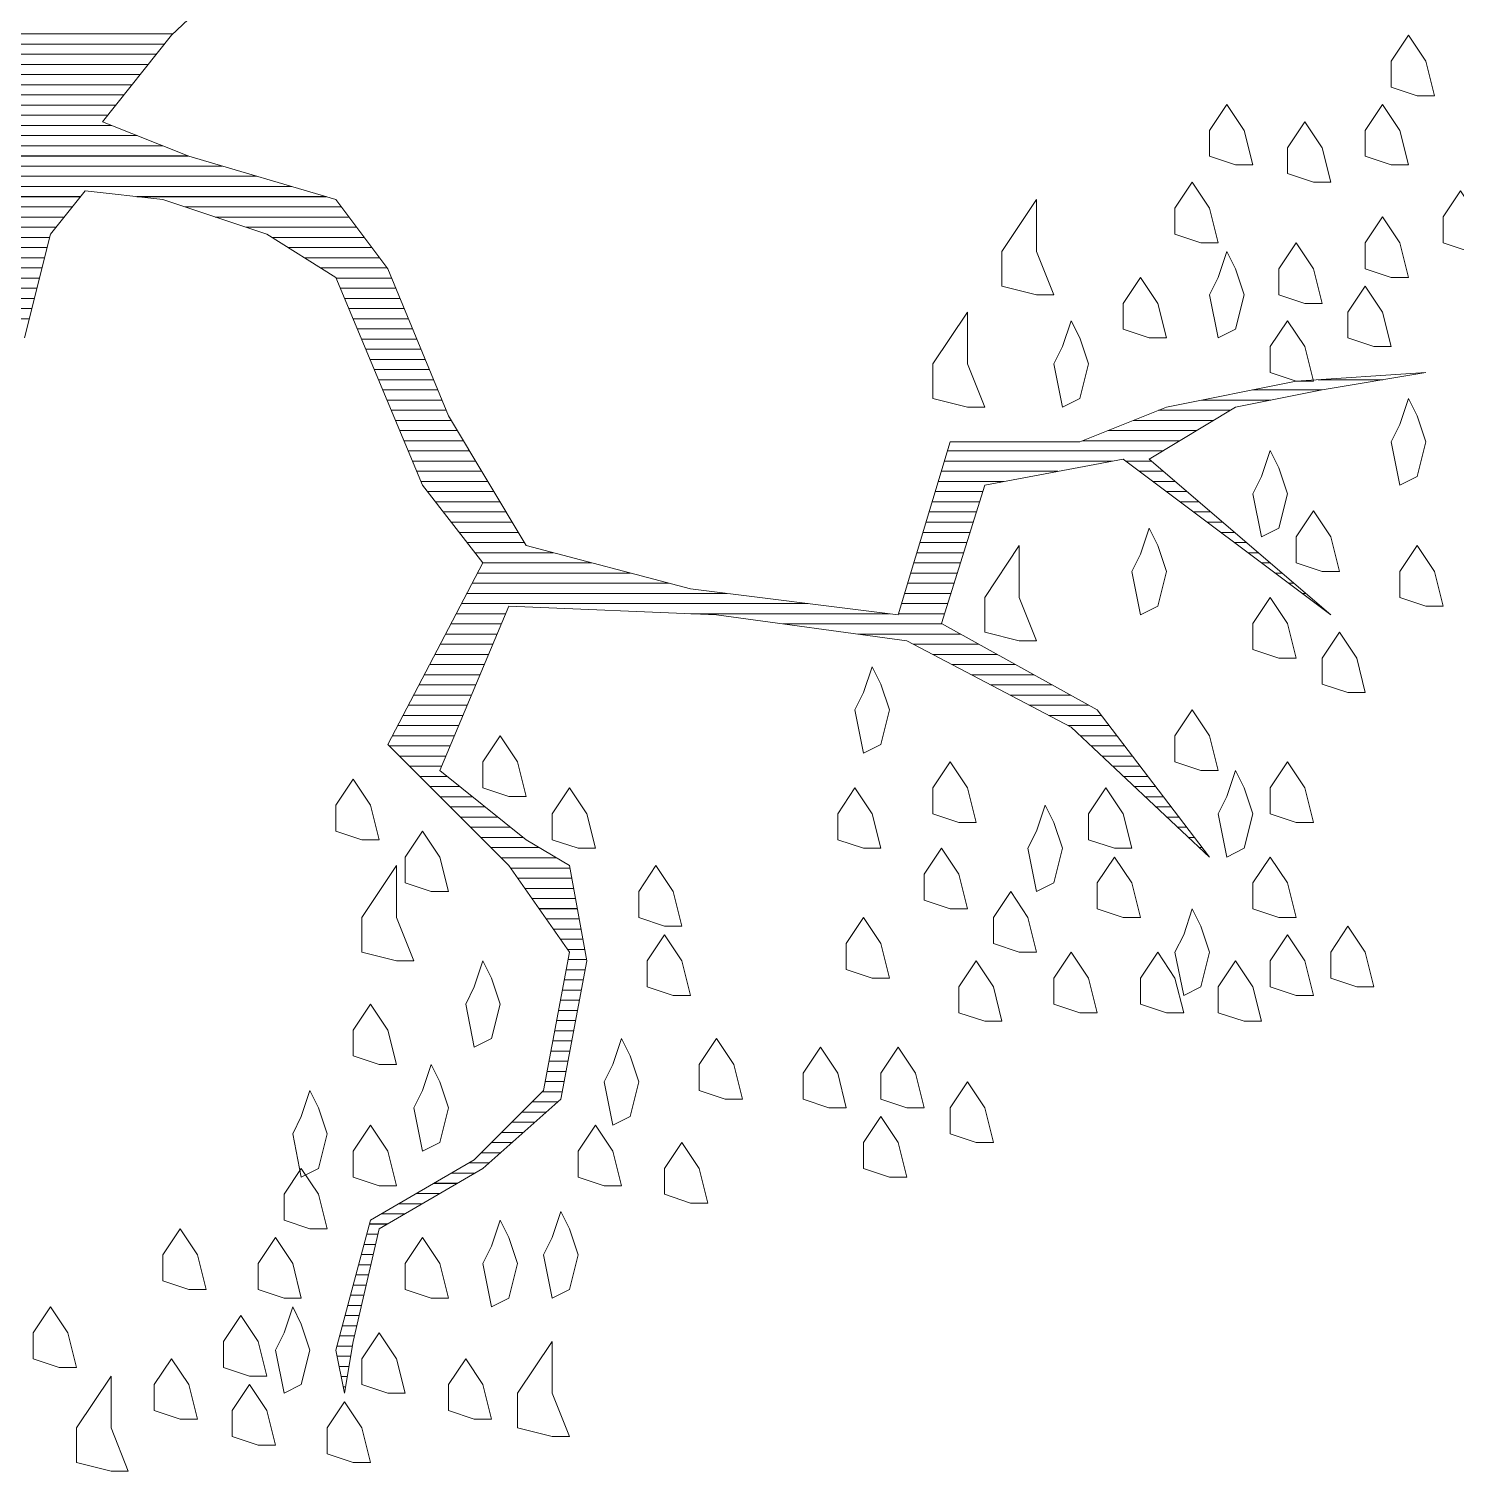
# Model space of a CAD drawing. Header units: centimetres. Extents: x 867 to 19881, y 2761 to 6151.
# Drawn here: x 2443.27 to 2470.37, y 4797.62 to 4825 of the extents above; entities that cross this region are included whole.
import ezdxf

# ---------------------------------------------------------------- set-up
doc = ezdxf.new("R2010")
doc.units = ezdxf.units.CM
doc.layers.add('PLAN TEFRİŞLER', color=7, linetype='Continuous', lineweight=0)

# ---------------------------------------------------------------- blocks, each defined once
blk = doc.blocks.new('*X64-flat-121')
at = {"color": 0}
for p, q in [((2876.01, 2697.1), (2903.71, 2697.1)), ((2870.52, 2695.48), (2902.36, 2695.48)), ((2859.54, 2692.22), (2899.75, 2692.22)), ((2865.03, 2693.85), (2901.06, 2693.85)), ((2854.05, 2690.6), (2898.45, 2690.6)), ((2843.07, 2687.34), (2895.85, 2687.34)), ((2848.56, 2688.97), (2897.15, 2688.97)), ((2804.67, 2685.72), (2894.55, 2685.72)), ((2872.21, 2684.09), (2893.25, 2684.09)), ((2874.65, 2682.46), (2893.92, 2682.46)), ((2876.11, 2680.84), (2897.99, 2680.84)), ((2876.65, 2679.21), (2902.05, 2679.21)), ((2876.95, 2675.96), (2911.6, 2675.96)), ((2877.19, 2677.58), (2906.12, 2677.58)), ((2876.68, 2674.33), (2917.13, 2674.33)), ((2876.13, 2671.08), (2888.92, 2671.08)), ((2876.4, 2672.7), (2922.66, 2672.7)), ((2897.92, 2671.08), (2928.19, 2671.08)), ((2875.86, 2669.45), (2887.62, 2669.45)), ((2905.59, 2669.45), (2930.65, 2669.45)), ((2875.34, 2667.82), (2886.32, 2667.82)), ((2910.47, 2667.82), (2931.87, 2667.82)), ((2874.21, 2664.57), (2884, 2664.57)), ((2874.78, 2666.2), (2885.02, 2666.2)), ((2915.35, 2666.2), (2933.09, 2666.2)), ((2919.52, 2664.57), (2934.31, 2664.57)), ((2873.65, 2662.94), (2883.59, 2662.94)), ((2922.12, 2662.94), (2935.53, 2662.94)), ((2872.52, 2659.69), (2882.78, 2659.69)), ((2873.09, 2661.32), (2883.18, 2661.32)), ((2924.73, 2661.32), (2936.75, 2661.32)), ((2927.33, 2659.69), (2937.97, 2659.69)), ((2871.96, 2658.06), (2882.37, 2658.06)), ((2929.82, 2658.06), (2938.69, 2658.06)), ((2871.4, 2656.44), (2881.96, 2656.44)), ((2930.49, 2656.44), (2939.36, 2656.44)), ((2870.27, 2653.18), (2881.15, 2653.18)), ((2870.83, 2654.81), (2881.56, 2654.81)), ((2931.17, 2654.81), (2940.03, 2654.81)), ((2931.85, 2653.18), (2940.69, 2653.18)), ((2869.71, 2651.56), (2880.74, 2651.56)), ((2932.53, 2651.56), (2941.36, 2651.56)), ((2933.21, 2649.93), (2942.03, 2649.93)), ((2933.88, 2648.3), (2942.7, 2648.3)), ((2934.56, 2646.68), (2943.37, 2646.68)), ((2935.24, 2645.05), (2944.04, 2645.05)), ((2935.92, 2643.42), (2944.71, 2643.42)), ((2936.59, 2641.8), (2945.38, 2641.8)), ((3086.85, 2641.8), (3097.19, 2641.8)), ((2937.27, 2640.17), (2946.05, 2640.17)), ((3076.37, 2640.17), (3087.44, 2640.17)), ((2937.95, 2638.54), (2946.72, 2638.54)), ((2938.63, 2636.92), (2947.39, 2636.92)), ((3061.34, 2636.92), (3072.82, 2636.92)), ((3068.24, 2638.54), (3079.3, 2638.54)), ((2939.31, 2635.29), (2948.2, 2635.29)), ((3057.27, 2635.29), (3070.11, 2635.29)), ((2939.98, 2633.66), (2949.18, 2633.66)), ((2940.66, 2632.04), (2950.15, 2632.04)), ((3049.14, 2632.04), (3064.69, 2632.04)), ((3053.21, 2633.66), (3067.4, 2633.66)), ((2941.34, 2630.41), (2951.13, 2630.41)), ((3027.55, 2630.41), (3061.97, 2630.41)), ((2942.02, 2628.78), (2952.11, 2628.78)), ((3027.06, 2628.78), (3053.91, 2628.78)), ((3056.1, 2628.78), (3060.19, 2628.78)), ((2942.69, 2627.16), (2953.08, 2627.16)), ((2943.37, 2625.53), (2954.06, 2625.53)), ((3026.09, 2625.53), (3036.56, 2625.53)), ((3026.58, 2627.16), (3045.23, 2627.16)), ((3058.27, 2627.16), (3062.09, 2627.16)), ((3060.44, 2625.53), (3063.99, 2625.53)), ((2944.43, 2623.9), (2955.03, 2623.9)), ((3025.6, 2623.9), (3033.2, 2623.9)), ((3062.6, 2623.9), (3065.89, 2623.9)), ((2945.7, 2622.27), (2956.01, 2622.27)), ((2946.96, 2620.65), (2956.99, 2620.65)), ((3024.62, 2620.65), (3032.18, 2620.65)), ((3025.11, 2622.27), (3032.69, 2622.27)), ((3064.77, 2622.27), (3067.78, 2622.27)), ((3066.94, 2620.65), (3069.68, 2620.65)), ((2948.23, 2619.02), (2957.96, 2619.02)), ((3024.14, 2619.02), (3031.67, 2619.02)), ((3069.11, 2619.02), (3071.58, 2619.02)), ((2949.49, 2617.39), (2958.94, 2617.39)), ((2950.76, 2615.77), (2959.91, 2615.77)), ((3023.16, 2615.77), (3030.65, 2615.77)), ((3023.65, 2617.39), (3031.16, 2617.39)), ((3071.28, 2617.39), (3073.48, 2617.39)), ((3073.45, 2615.77), (3075.38, 2615.77)), ((2952.02, 2614.14), (2964.52, 2614.14)), ((3022.67, 2614.14), (3030.15, 2614.14)), ((3075.62, 2614.14), (3077.27, 2614.14)), ((2953.29, 2612.51), (2970.7, 2612.51)), ((3022.18, 2612.51), (3029.64, 2612.51)), ((3077.79, 2612.51), (3079.17, 2612.51)), ((2951.59, 2609.26), (2983.07, 2609.26)), ((2952.44, 2610.89), (2976.88, 2610.89)), ((3021.21, 2609.26), (3028.62, 2609.26)), ((3021.7, 2610.89), (3029.13, 2610.89)), ((3079.96, 2610.89), (3081.07, 2610.89)), ((3082.13, 2609.26), (3082.97, 2609.26)), ((2950.74, 2607.63), (2992.29, 2607.63)), ((3020.72, 2607.63), (3028.11, 2607.63)), ((3084.29, 2607.63), (3084.86, 2607.63)), ((2949.03, 2604.38), (2956.93, 2604.38)), ((2949.89, 2606.01), (3005.31, 2606.01)), ((2986.52, 2604.38), (3018.32, 2604.38)), ((3019.74, 2604.38), (3027.1, 2604.38)), ((3020.23, 2606.01), (3027.6, 2606.01)), ((3086.46, 2606.01), (3086.76, 2606.01)), ((3088.63, 2604.38), (3088.66, 2604.38)), ((2948.18, 2602.75), (2956.25, 2602.75)), ((3001.31, 2602.75), (3026.74, 2602.75)), ((2947.33, 2601.13), (2955.56, 2601.13)), ((3013.24, 2601.13), (3029.67, 2601.13)), ((2945.63, 2597.87), (2954.19, 2597.87)), ((2946.48, 2599.5), (2954.88, 2599.5)), ((3022.14, 2599.5), (3032.6, 2599.5)), ((3025.23, 2597.87), (3035.52, 2597.87)), ((2944.77, 2596.25), (2953.51, 2596.25)), ((3028.32, 2596.25), (3038.45, 2596.25)), ((2943.07, 2592.99), (2952.14, 2592.99)), ((2943.92, 2594.62), (2952.82, 2594.62)), ((3031.41, 2594.62), (3041.38, 2594.62)), ((3034.5, 2592.99), (3044.31, 2592.99)), ((2942.22, 2591.37), (2951.45, 2591.37)), ((3037.59, 2591.37), (3047.24, 2591.37)), ((2940.51, 2588.11), (2950.08, 2588.11)), ((2941.37, 2589.74), (2950.77, 2589.74)), ((3040.68, 2589.74), (3050.16, 2589.74)), ((3043.77, 2588.11), (3052.18, 2588.11)), ((2939.66, 2586.49), (2949.4, 2586.49)), ((3046.86, 2586.49), (3053.43, 2586.49)), ((2938.81, 2584.86), (2948.71, 2584.86)), ((3048.82, 2584.86), (3054.67, 2584.86)), ((2938.3, 2583.23), (2948.03, 2583.23)), ((2939.93, 2581.61), (2947.34, 2581.61)), ((3050.55, 2583.23), (3055.91, 2583.23)), ((3052.29, 2581.61), (3057.16, 2581.61)), ((2941.55, 2579.98), (2946.66, 2579.98)), ((3054.02, 2579.98), (3058.4, 2579.98)), ((2943.18, 2578.35), (2947.57, 2578.35)), ((2944.81, 2576.73), (2949.6, 2576.73)), ((3055.76, 2578.35), (3059.65, 2578.35)), ((3057.49, 2576.73), (3060.89, 2576.73)), ((2946.43, 2575.1), (2951.64, 2575.1)), ((3059.23, 2575.1), (3062.13, 2575.1)), ((2948.06, 2573.47), (2953.67, 2573.47)), ((3060.96, 2573.47), (3063.38, 2573.47)), ((2949.69, 2571.85), (2955.7, 2571.85)), ((2951.31, 2570.22), (2957.74, 2570.22)), ((3062.7, 2571.85), (3064.62, 2571.85)), ((3064.43, 2570.22), (3065.87, 2570.22)), ((2952.94, 2568.59), (2959.77, 2568.59)), ((3066.17, 2568.59), (3067.11, 2568.59)), ((2954.57, 2566.97), (2962.33, 2566.97)), ((2956.19, 2565.34), (2965.05, 2565.34)), ((3067.9, 2566.97), (3068.35, 2566.97)), ((2957.71, 2563.71), (2967.19, 2563.71)), ((2958.85, 2562.09), (2967.49, 2562.09)), ((2959.98, 2560.46), (2967.79, 2560.46)), ((2961.12, 2558.83), (2968.08, 2558.83)), ((2962.26, 2557.21), (2968.38, 2557.21)), ((2963.4, 2555.58), (2968.67, 2555.58)), ((2964.54, 2553.95), (2968.97, 2553.95)), ((2965.68, 2552.33), (2969.27, 2552.33)), ((2966.82, 2550.7), (2969.56, 2550.7)), ((2966.9, 2549.07), (2969.86, 2549.07)), ((2966.6, 2547.45), (2969.62, 2547.45)), ((2966.29, 2545.82), (2969.32, 2545.82)), ((2965.68, 2542.57), (2968.71, 2542.57)), ((2965.99, 2544.19), (2969.01, 2544.19)), ((2965.38, 2540.94), (2968.4, 2540.94)), ((2964.77, 2537.69), (2967.79, 2537.69)), ((2965.07, 2539.31), (2968.1, 2539.31)), ((2964.46, 2536.06), (2967.49, 2536.06)), ((2963.85, 2532.81), (2966.88, 2532.81)), ((2964.16, 2534.43), (2967.18, 2534.43)), ((2963.55, 2531.18), (2966.57, 2531.18)), ((2963.24, 2529.55), (2966.27, 2529.55)), ((2961.15, 2526.3), (2965.25, 2526.3)), ((2962.78, 2527.93), (2965.96, 2527.93)), ((2959.52, 2524.67), (2963.42, 2524.67)), ((2956.27, 2521.42), (2959.76, 2521.42)), ((2957.9, 2523.04), (2961.59, 2523.04)), ((2954.64, 2519.79), (2957.93, 2519.79)), ((2951.02, 2516.54), (2954.27, 2516.54)), ((2953.02, 2518.16), (2956.1, 2518.16)), ((2948.23, 2514.91), (2951.99, 2514.91)), ((2945.44, 2513.28), (2949.2, 2513.28)), ((2939.87, 2510.03), (2943.62, 2510.03)), ((2942.65, 2511.66), (2946.41, 2511.66)), ((2937.08, 2508.4), (2940.83, 2508.4)), ((2934.72, 2505.15), (2936.5, 2505.15)), ((2935.15, 2506.78), (2938.04, 2506.78)), ((2934.28, 2503.52), (2936.12, 2503.52)), ((2933.85, 2501.9), (2935.75, 2501.9)), ((2932.98, 2498.64), (2935, 2498.64)), ((2933.41, 2500.27), (2935.37, 2500.27)), ((2932.55, 2497.02), (2934.62, 2497.02)), ((2931.68, 2493.76), (2933.87, 2493.76)), ((2932.11, 2495.39), (2934.25, 2495.39)), ((2931.25, 2492.14), (2933.5, 2492.14)), ((2930.38, 2488.88), (2932.74, 2488.88)), ((2930.81, 2490.51), (2933.12, 2490.51)), ((2929.94, 2487.26), (2932.42, 2487.26)), ((2929.97, 2485.63), (2932.15, 2485.63)), ((2930.3, 2484), (2931.88, 2484)), ((2930.62, 2482.38), (2931.6, 2482.38)), ((2930.95, 2480.75), (2931.33, 2480.75))]:
    blk.add_line(p, q, dxfattribs=at)
blk = doc.blocks.new('*X20')
at = {"color": 0}
for p, q in [((17.6798, 16.58), (17.8501, 16.58)), ((17.646, 16.57), (17.8418, 16.57)), ((17.5785, 16.55), (17.8258, 16.55)), ((17.6123, 16.56), (17.8338, 16.56)), ((17.5448, 16.54), (17.8178, 16.54)), ((17.4773, 16.52), (17.8018, 16.52)), ((17.511, 16.53), (17.8098, 16.53)), ((17.2412, 16.51), (17.7938, 16.51)), ((17.6564, 16.5), (17.7858, 16.5)), ((17.6714, 16.49), (17.7899, 16.49)), ((17.6804, 16.48), (17.8149, 16.48)), ((17.6837, 16.47), (17.8399, 16.47)), ((17.6855, 16.45), (17.8986, 16.45)), ((17.687, 16.46), (17.8649, 16.46)), ((17.6839, 16.44), (17.9326, 16.44)), ((17.6805, 16.42), (17.7592, 16.42)), ((17.6822, 16.43), (17.9666, 16.43)), ((17.8145, 16.42), (18.0006, 16.42)), ((17.6789, 16.41), (17.7512, 16.41)), ((17.8617, 16.41), (18.0157, 16.41)), ((17.6757, 16.4), (17.7432, 16.4)), ((17.8916, 16.4), (18.0232, 16.4)), ((17.6687, 16.38), (17.7289, 16.38)), ((17.6722, 16.39), (17.7352, 16.39)), ((17.9216, 16.39), (18.0307, 16.39)), ((17.9473, 16.38), (18.0382, 16.38)), ((17.6653, 16.37), (17.7264, 16.37)), ((17.9633, 16.37), (18.0457, 16.37)), ((17.6584, 16.35), (17.7214, 16.35)), ((17.6618, 16.36), (17.7239, 16.36)), ((17.9793, 16.36), (18.0532, 16.36)), ((17.9953, 16.35), (18.0607, 16.35)), ((17.6549, 16.34), (17.7189, 16.34)), ((18.0106, 16.34), (18.0651, 16.34)), ((17.6514, 16.33), (17.7164, 16.33)), ((18.0147, 16.33), (18.0692, 16.33)), ((17.6445, 16.31), (17.7114, 16.31)), ((17.648, 16.32), (17.7139, 16.32)), ((18.0189, 16.32), (18.0733, 16.32)), ((18.0231, 16.31), (18.0774, 16.31)), ((17.6411, 16.3), (17.7089, 16.3)), ((18.0272, 16.3), (18.0816, 16.3)), ((18.0314, 16.29), (18.0857, 16.29)), ((18.0356, 16.28), (18.0898, 16.28)), ((18.0397, 16.27), (18.0939, 16.27)), ((18.0439, 16.26), (18.098, 16.26)), ((18.0481, 16.25), (18.1021, 16.25)), ((18.0522, 16.24), (18.1063, 16.24)), ((18.9759, 16.24), (19.0395, 16.24)), ((18.0564, 16.23), (18.1104, 16.23)), ((18.9115, 16.23), (18.9795, 16.23)), ((18.0606, 16.22), (18.1145, 16.22)), ((18.0647, 16.21), (18.1186, 16.21)), ((18.8191, 16.21), (18.8896, 16.21)), ((18.8615, 16.22), (18.9295, 16.22)), ((18.0689, 16.2), (18.1236, 16.2)), ((18.7941, 16.2), (18.873, 16.2)), ((18.0731, 16.19), (18.1296, 16.19)), ((18.0772, 16.18), (18.1356, 16.18)), ((18.7441, 16.18), (18.8396, 16.18)), ((18.7691, 16.19), (18.8563, 16.19)), ((18.0814, 16.17), (18.1416, 16.17)), ((18.6114, 16.17), (18.823, 16.17)), ((18.0856, 16.16), (18.1476, 16.16)), ((18.6084, 16.16), (18.7734, 16.16)), ((18.7869, 16.16), (18.812, 16.16)), ((18.0897, 16.15), (18.1536, 16.15)), ((18.0939, 16.14), (18.1596, 16.14)), ((18.6024, 16.14), (18.6667, 16.14)), ((18.6054, 16.15), (18.7201, 16.15)), ((18.8002, 16.15), (18.8237, 16.15)), ((18.8135, 16.14), (18.8354, 16.14)), ((18.1004, 16.13), (18.1656, 16.13)), ((18.5994, 16.13), (18.6461, 16.13)), ((18.8269, 16.13), (18.847, 16.13)), ((18.1082, 16.12), (18.1716, 16.12)), ((18.116, 16.11), (18.1776, 16.11)), ((18.5934, 16.11), (18.6398, 16.11)), ((18.5964, 16.12), (18.6429, 16.12)), ((18.8402, 16.12), (18.8587, 16.12)), ((18.8535, 16.11), (18.8704, 16.11)), ((18.1237, 16.1), (18.1836, 16.1)), ((18.5904, 16.1), (18.6367, 16.1)), ((18.8669, 16.1), (18.882, 16.1)), ((18.1315, 16.09), (18.1896, 16.09)), ((18.1393, 16.08), (18.1956, 16.08)), ((18.5844, 16.08), (18.6304, 16.08)), ((18.5874, 16.09), (18.6336, 16.09)), ((18.8802, 16.09), (18.8937, 16.09)), ((18.8935, 16.08), (18.9054, 16.08)), ((18.1471, 16.07), (18.2239, 16.07)), ((18.5814, 16.07), (18.6273, 16.07)), ((18.9069, 16.07), (18.917, 16.07)), ((18.1549, 16.06), (18.2619, 16.06)), ((18.5784, 16.06), (18.6242, 16.06)), ((18.9202, 16.06), (18.9287, 16.06)), ((18.1444, 16.04), (18.3379, 16.04)), ((18.1497, 16.05), (18.2999, 16.05)), ((18.5724, 16.04), (18.6179, 16.04)), ((18.5754, 16.05), (18.6211, 16.05)), ((18.9335, 16.05), (18.9404, 16.05)), ((18.9469, 16.04), (18.952, 16.04)), ((18.1392, 16.03), (18.3946, 16.03)), ((18.5694, 16.03), (18.6148, 16.03)), ((18.9602, 16.03), (18.9637, 16.03)), ((18.1287, 16.01), (18.1773, 16.01)), ((18.1339, 16.02), (18.4746, 16.02)), ((18.3591, 16.01), (18.5546, 16.01)), ((18.5634, 16.01), (18.6086, 16.01)), ((18.5664, 16.02), (18.6117, 16.02)), ((18.9735, 16.02), (18.9754, 16.02)), ((18.9869, 16.01), (18.987, 16.01)), ((18.1235, 16), (18.173, 16)), ((18.4501, 16), (18.6064, 16)), ((18.1182, 15.99), (18.1688, 15.99)), ((18.5234, 15.99), (18.6244, 15.99)), ((18.1077, 15.97), (18.1604, 15.97)), ((18.113, 15.98), (18.1646, 15.98)), ((18.5781, 15.98), (18.6424, 15.98)), ((18.5971, 15.97), (18.6604, 15.97)), ((18.1025, 15.96), (18.1562, 15.96)), ((18.6161, 15.96), (18.6784, 15.96)), ((18.092, 15.94), (18.1478, 15.94)), ((18.0973, 15.95), (18.152, 15.95)), ((18.6351, 15.95), (18.6964, 15.95)), ((18.6541, 15.94), (18.7144, 15.94)), ((18.0868, 15.93), (18.1436, 15.93)), ((18.6731, 15.93), (18.7324, 15.93)), ((18.0763, 15.91), (18.1351, 15.91)), ((18.0816, 15.92), (18.1394, 15.92)), ((18.6921, 15.92), (18.7504, 15.92)), ((18.7111, 15.91), (18.7628, 15.91)), ((18.0711, 15.9), (18.1309, 15.9)), ((18.7301, 15.9), (18.7704, 15.9)), ((18.0658, 15.89), (18.1267, 15.89)), ((18.7421, 15.89), (18.7781, 15.89)), ((18.0627, 15.88), (18.1225, 15.88)), ((18.0727, 15.87), (18.1183, 15.87)), ((18.7528, 15.88), (18.7857, 15.88)), ((18.7634, 15.87), (18.7934, 15.87)), ((18.0827, 15.86), (18.1141, 15.86)), ((18.7741, 15.86), (18.801, 15.86)), ((18.0927, 15.85), (18.1197, 15.85)), ((18.1027, 15.84), (18.1322, 15.84)), ((18.7848, 15.85), (18.8087, 15.85)), ((18.7954, 15.84), (18.8163, 15.84)), ((18.1127, 15.83), (18.1447, 15.83)), ((18.8061, 15.83), (18.824, 15.83)), ((18.1227, 15.82), (18.1572, 15.82)), ((18.8168, 15.82), (18.8316, 15.82)), ((18.1327, 15.81), (18.1697, 15.81)), ((18.1427, 15.8), (18.1822, 15.8)), ((18.8274, 15.81), (18.8393, 15.81)), ((18.8381, 15.8), (18.8469, 15.8)), ((18.1527, 15.79), (18.1947, 15.79)), ((18.8488, 15.79), (18.8545, 15.79)), ((18.1627, 15.78), (18.2105, 15.78)), ((18.1727, 15.77), (18.2271, 15.77)), ((18.8594, 15.78), (18.8622, 15.78)), ((18.182, 15.76), (18.2403, 15.76)), ((18.189, 15.75), (18.2422, 15.75)), ((18.196, 15.74), (18.244, 15.74)), ((18.203, 15.73), (18.2458, 15.73)), ((18.21, 15.72), (18.2476, 15.72)), ((18.217, 15.71), (18.2494, 15.71)), ((18.224, 15.7), (18.2512, 15.7)), ((18.231, 15.69), (18.2531, 15.69)), ((18.238, 15.68), (18.2549, 15.68)), ((18.2385, 15.67), (18.2567, 15.67)), ((18.2367, 15.66), (18.2553, 15.66)), ((18.2348, 15.65), (18.2534, 15.65)), ((18.231, 15.63), (18.2497, 15.63)), ((18.2329, 15.64), (18.2515, 15.64)), ((18.2292, 15.62), (18.2478, 15.62)), ((18.2254, 15.6), (18.244, 15.6)), ((18.2273, 15.61), (18.2459, 15.61)), ((18.2235, 15.59), (18.2422, 15.59)), ((18.2198, 15.57), (18.2384, 15.57)), ((18.2217, 15.58), (18.2403, 15.58)), ((18.2179, 15.56), (18.2365, 15.56)), ((18.216, 15.55), (18.2347, 15.55)), ((18.2032, 15.53), (18.2284, 15.53)), ((18.2132, 15.54), (18.2328, 15.54)), ((18.1932, 15.52), (18.2171, 15.52)), ((18.1732, 15.5), (18.1946, 15.5)), ((18.1832, 15.51), (18.2059, 15.51)), ((18.1632, 15.49), (18.1834, 15.49)), ((18.1409, 15.47), (18.1609, 15.47)), ((18.1532, 15.48), (18.1721, 15.48)), ((18.1238, 15.46), (18.1468, 15.46)), ((18.1066, 15.45), (18.1297, 15.45)), ((18.0723, 15.43), (18.0954, 15.43)), ((18.0895, 15.44), (18.1126, 15.44)), ((18.0552, 15.42), (18.0783, 15.42)), ((18.0407, 15.4), (18.0516, 15.4)), ((18.0433, 15.41), (18.0611, 15.41)), ((18.038, 15.39), (18.0493, 15.39)), ((18.0353, 15.38), (18.047, 15.38)), ((18.03, 15.36), (18.0424, 15.36)), ((18.0327, 15.37), (18.0447, 15.37)), ((18.0273, 15.35), (18.0401, 15.35)), ((18.022, 15.33), (18.0355, 15.33)), ((18.0247, 15.34), (18.0378, 15.34)), ((18.0193, 15.32), (18.0332, 15.32)), ((18.014, 15.3), (18.0286, 15.3)), ((18.0167, 15.31), (18.0309, 15.31)), ((18.0113, 15.29), (18.0265, 15.29)), ((18.0115, 15.28), (18.0249, 15.28)), ((18.0135, 15.27), (18.0232, 15.27)), ((18.0155, 15.26), (18.0215, 15.26)), ((18.0175, 15.25), (18.0199, 15.25))]:
    blk.add_line(p, q, dxfattribs=at)

msp = doc.modelspace()

# ---------------------------------------------------------------- linework, layer by layer
at = {"layer": 'PLAN TEFRİŞLER', "color": 252, "lineweight": 0, "true_color": 0x939598}
for p, q in [((2445.982, 4824.877, -156.65), (2449.102, 4827.832, -156.65)), ((2445.982, 4824.877), (2449.102, 4827.832)), ((2444.669, 4823.235, -156.65), (2445.982, 4824.877, -156.65)), ((2444.669, 4823.235), (2445.982, 4824.877)), ((2446.311, 4822.578, -156.65), (2444.669, 4823.235, -156.65)), ((2446.311, 4822.578), (2444.669, 4823.235)), ((2449.102, 4821.757, -156.65), (2446.311, 4822.578, -156.65)), ((2449.102, 4821.757), (2446.311, 4822.578)), ((2443.683, 4821.1, -156.65), (2444.34, 4821.921, -156.65)), ((2443.683, 4821.1), (2444.34, 4821.921)), ((2444.34, 4821.921, -156.65), (2445.818, 4821.757, -156.65)), ((2444.34, 4821.921), (2445.818, 4821.757)), ((2445.818, 4821.757, -156.65), (2447.788, 4821.1, -156.65)), ((2445.818, 4821.757), (2447.788, 4821.1)), ((2450.087, 4820.443, -156.65), (2449.102, 4821.757, -156.65)), ((2450.087, 4820.443), (2449.102, 4821.757)), ((2443.191, 4819.13, -156.65), (2443.683, 4821.1, -156.65)), ((2443.191, 4819.13), (2443.683, 4821.1)), ((2447.788, 4821.1, -156.65), (2449.102, 4820.279, -156.65)), ((2447.788, 4821.1), (2449.102, 4820.279)), ((2451.237, 4817.652, -156.65), (2450.087, 4820.443, -156.65)), ((2451.237, 4817.652), (2450.087, 4820.443)), ((2449.102, 4820.279, -156.65), (2450.744, 4816.338, -156.65)), ((2449.102, 4820.279), (2450.744, 4816.338)), ((2469.791, 4818.473, -156.65), (2467.328, 4818.309, -156.65)), ((2469.791, 4818.473), (2467.328, 4818.309)), ((2467.821, 4818.144, -156.65), (2469.791, 4818.473, -156.65)), ((2467.821, 4818.144), (2469.791, 4818.473)), ((2467.328, 4818.309, -156.65), (2464.865, 4817.816, -156.65)), ((2467.328, 4818.309), (2464.865, 4817.816)), ((2466.179, 4817.816, -156.65), (2467.821, 4818.144, -156.65)), ((2466.179, 4817.816), (2467.821, 4818.144)), ((2452.714, 4815.189, -156.65), (2451.237, 4817.652, -156.65)), ((2452.714, 4815.189), (2451.237, 4817.652)), ((2464.865, 4817.816, -156.65), (2463.223, 4817.159, -156.65)), ((2464.865, 4817.816), (2463.223, 4817.159)), ((2464.537, 4816.831, -156.65), (2466.179, 4817.816, -156.65)), ((2464.537, 4816.831), (2466.179, 4817.816)), ((2460.76, 4817.159, -156.65), (2459.775, 4813.875, -156.65)), ((2460.76, 4817.159), (2459.775, 4813.875)), ((2463.223, 4817.159, -156.65), (2460.76, 4817.159, -156.65)), ((2463.223, 4817.159), (2460.76, 4817.159)), ((2461.417, 4816.338, -156.65), (2464.044, 4816.831, -156.65)), ((2461.417, 4816.338), (2464.044, 4816.831)), ((2464.044, 4816.831, -156.65), (2467.985, 4813.875, -156.65)), ((2464.044, 4816.831), (2467.985, 4813.875)), ((2467.985, 4813.875, -156.65), (2464.537, 4816.831, -156.65)), ((2467.985, 4813.875), (2464.537, 4816.831)), ((2450.744, 4816.338, -156.65), (2451.893, 4814.86, -156.65)), ((2450.744, 4816.338), (2451.893, 4814.86)), ((2460.596, 4813.711, -156.65), (2461.417, 4816.338, -156.65)), ((2460.596, 4813.711), (2461.417, 4816.338)), ((2455.834, 4814.368, -156.65), (2452.714, 4815.189, -156.65)), ((2455.834, 4814.368), (2452.714, 4815.189)), ((2451.893, 4814.86, -156.65), (2450.087, 4811.412, -156.65)), ((2451.893, 4814.86), (2450.087, 4811.412)), ((2459.775, 4813.875, -156.65), (2455.834, 4814.368, -156.65)), ((2459.775, 4813.875), (2455.834, 4814.368)), ((2451.072, 4810.919, -156.65), (2452.386, 4814.039, -156.65)), ((2451.072, 4810.919), (2452.386, 4814.039)), ((2452.386, 4814.039, -156.65), (2456.327, 4813.875, -156.65)), ((2452.386, 4814.039), (2456.327, 4813.875)), ((2456.327, 4813.875, -156.65), (2459.939, 4813.383, -156.65)), ((2456.327, 4813.875), (2459.939, 4813.383)), ((2463.552, 4812.069, -156.65), (2460.596, 4813.711, -156.65)), ((2463.552, 4812.069), (2460.596, 4813.711)), ((2459.939, 4813.383, -156.65), (2463.059, 4811.74, -156.65)), ((2459.939, 4813.383), (2463.059, 4811.74)), ((2465.686, 4809.277, -156.65), (2463.552, 4812.069, -156.65)), ((2465.686, 4809.277), (2463.552, 4812.069)), ((2463.059, 4811.74, -156.65), (2465.686, 4809.277, -156.65)), ((2463.059, 4811.74), (2465.686, 4809.277)), ((2450.087, 4811.412, -156.65), (2452.386, 4809.113, -156.65)), ((2450.087, 4811.412), (2452.386, 4809.113)), ((2452.714, 4809.606, -156.65), (2451.072, 4810.919, -156.65)), ((2452.714, 4809.606), (2451.072, 4810.919)), ((2453.535, 4809.113, -156.65), (2452.714, 4809.606, -156.65)), ((2453.535, 4809.113), (2452.714, 4809.606)), ((2452.386, 4809.113, -156.65), (2453.535, 4807.471, -156.65)), ((2452.386, 4809.113), (2453.535, 4807.471)), ((2453.864, 4807.307, -156.65), (2453.535, 4809.113, -156.65)), ((2453.864, 4807.307), (2453.535, 4809.113)), ((2453.535, 4807.471, -156.65), (2453.043, 4804.844, -156.65)), ((2453.535, 4807.471), (2453.043, 4804.844)), ((2453.371, 4804.68, -156.65), (2453.864, 4807.307, -156.65)), ((2453.371, 4804.68), (2453.864, 4807.307)), ((2453.043, 4804.844, -156.65), (2451.729, 4803.53, -156.65)), ((2453.043, 4804.844), (2451.729, 4803.53)), ((2451.893, 4803.366, -156.65), (2453.371, 4804.68, -156.65)), ((2451.893, 4803.366), (2453.371, 4804.68)), ((2451.729, 4803.53, -156.65), (2449.759, 4802.381, -156.65)), ((2451.729, 4803.53), (2449.759, 4802.381)), ((2449.923, 4802.217, -156.65), (2451.893, 4803.366, -156.65)), ((2449.923, 4802.217), (2451.893, 4803.366)), ((2449.759, 4802.381, -156.65), (2449.102, 4799.918, -156.65)), ((2449.759, 4802.381), (2449.102, 4799.918)), ((2449.43, 4800.082, -156.65), (2449.923, 4802.217, -156.65)), ((2449.43, 4800.082), (2449.923, 4802.217)), ((2449.102, 4799.918, -156.65), (2449.266, 4799.097, -156.65)), ((2449.102, 4799.918), (2449.266, 4799.097)), ((2449.266, 4799.097, -156.65), (2449.43, 4800.082, -156.65)), ((2449.266, 4799.097), (2449.43, 4800.082))]:
    msp.add_line(p, q, dxfattribs=at)
at = {"layer": 'PLAN TEFRİŞLER', "color": 252, "lineweight": 0, "true_color": 0x939598, "elevation": -156.65}
for points in [[(2469.627, 4823.727), (2469.134, 4823.892), (2469.134, 4824.384), (2469.463, 4824.877), (2469.791, 4824.384), (2469.955, 4823.727)], [(2466.179, 4822.414), (2465.686, 4822.578), (2465.686, 4823.07), (2466.015, 4823.563), (2466.343, 4823.07), (2466.507, 4822.414)], [(2469.134, 4822.414), (2468.642, 4822.578), (2468.642, 4823.07), (2468.97, 4823.563), (2469.299, 4823.07), (2469.463, 4822.414)], [(2467.657, 4822.085), (2467.164, 4822.249), (2467.164, 4822.742), (2467.492, 4823.235), (2467.821, 4822.742), (2467.985, 4822.085)], [(2465.522, 4820.936), (2465.029, 4821.1), (2465.029, 4821.593), (2465.358, 4822.085), (2465.686, 4821.593), (2465.85, 4820.936)], [(2462.402, 4819.951), (2461.745, 4820.115), (2461.745, 4820.772), (2462.402, 4821.757), (2462.402, 4820.772), (2462.731, 4819.951)], [(2470.612, 4820.772), (2470.12, 4820.936), (2470.12, 4821.428), (2470.448, 4821.921), (2470.776, 4821.428), (2470.941, 4820.772)], [(2469.134, 4820.279), (2468.642, 4820.443), (2468.642, 4820.936), (2468.97, 4821.428), (2469.299, 4820.936), (2469.463, 4820.279)], [(2467.492, 4819.786), (2467, 4819.951), (2467, 4820.443), (2467.328, 4820.936), (2467.657, 4820.443), (2467.821, 4819.786)], [(2465.85, 4820.279), (2465.686, 4819.951), (2465.85, 4819.13), (2466.179, 4819.294), (2466.343, 4819.951), (2466.179, 4820.443), (2466.015, 4820.772)], [(2464.537, 4819.13), (2464.044, 4819.294), (2464.044, 4819.786), (2464.373, 4820.279), (2464.701, 4819.786), (2464.865, 4819.13)], [(2468.806, 4818.965), (2468.313, 4819.13), (2468.313, 4819.622), (2468.642, 4820.115), (2468.97, 4819.622), (2469.134, 4818.965)], [(2461.089, 4817.816), (2460.432, 4817.98), (2460.432, 4818.637), (2461.089, 4819.622), (2461.089, 4818.637), (2461.417, 4817.816)], [(2462.895, 4818.965), (2462.731, 4818.637), (2462.895, 4817.816), (2463.223, 4817.98), (2463.387, 4818.637), (2463.223, 4819.13), (2463.059, 4819.458)], [(2467.328, 4818.309), (2466.836, 4818.473), (2466.836, 4818.965), (2467.164, 4819.458), (2467.492, 4818.965), (2467.657, 4818.309)], [(2469.299, 4817.488), (2469.134, 4817.159), (2469.299, 4816.338), (2469.627, 4816.502), (2469.791, 4817.159), (2469.627, 4817.652), (2469.463, 4817.98)], [(2466.671, 4816.502), (2466.507, 4816.174), (2466.671, 4815.353), (2467, 4815.517), (2467.164, 4816.174), (2467, 4816.667), (2466.836, 4816.995)], [(2467.821, 4814.696), (2467.328, 4814.86), (2467.328, 4815.353), (2467.657, 4815.846), (2467.985, 4815.353), (2468.149, 4814.696)], [(2464.373, 4815.025), (2464.208, 4814.696), (2464.373, 4813.875), (2464.701, 4814.039), (2464.865, 4814.696), (2464.701, 4815.189), (2464.537, 4815.517)], [(2462.074, 4813.383), (2461.417, 4813.547), (2461.417, 4814.204), (2462.074, 4815.189), (2462.074, 4814.204), (2462.402, 4813.383)], [(2469.791, 4814.039), (2469.299, 4814.204), (2469.299, 4814.696), (2469.627, 4815.189), (2469.955, 4814.696), (2470.12, 4814.039)], [(2467, 4813.054), (2466.507, 4813.218), (2466.507, 4813.711), (2466.836, 4814.204), (2467.164, 4813.711), (2467.328, 4813.054)], [(2468.313, 4812.397), (2467.821, 4812.561), (2467.821, 4813.054), (2468.149, 4813.547), (2468.478, 4813.054), (2468.642, 4812.397)], [(2459.118, 4812.397), (2458.954, 4812.069), (2459.118, 4811.248), (2459.447, 4811.412), (2459.611, 4812.069), (2459.447, 4812.561), (2459.282, 4812.89)], [(2465.522, 4810.919), (2465.029, 4811.084), (2465.029, 4811.576), (2465.358, 4812.069), (2465.686, 4811.576), (2465.85, 4810.919)], [(2452.386, 4810.427), (2451.893, 4810.591), (2451.893, 4811.084), (2452.222, 4811.576), (2452.55, 4811.084), (2452.714, 4810.427)], [(2460.924, 4809.934), (2460.432, 4810.098), (2460.432, 4810.591), (2460.76, 4811.084), (2461.089, 4810.591), (2461.253, 4809.934)], [(2467.328, 4809.934), (2466.836, 4810.098), (2466.836, 4810.591), (2467.164, 4811.084), (2467.492, 4810.591), (2467.657, 4809.934)], [(2466.015, 4810.427), (2465.85, 4810.098), (2466.015, 4809.277), (2466.343, 4809.442), (2466.507, 4810.098), (2466.343, 4810.591), (2466.179, 4810.919)], [(2449.595, 4809.606), (2449.102, 4809.77), (2449.102, 4810.263), (2449.43, 4810.755), (2449.759, 4810.263), (2449.923, 4809.606)], [(2453.7, 4809.442), (2453.207, 4809.606), (2453.207, 4810.098), (2453.535, 4810.591), (2453.864, 4810.098), (2454.028, 4809.442)], [(2459.118, 4809.442), (2458.626, 4809.606), (2458.626, 4810.098), (2458.954, 4810.591), (2459.282, 4810.098), (2459.447, 4809.442)], [(2463.88, 4809.442), (2463.387, 4809.606), (2463.387, 4810.098), (2463.716, 4810.591), (2464.044, 4810.098), (2464.208, 4809.442)], [(2462.402, 4809.77), (2462.238, 4809.442), (2462.402, 4808.621), (2462.731, 4808.785), (2462.895, 4809.442), (2462.731, 4809.934), (2462.566, 4810.263)], [(2450.908, 4808.621), (2450.416, 4808.785), (2450.416, 4809.277), (2450.744, 4809.77), (2451.072, 4809.277), (2451.237, 4808.621)], [(2460.76, 4808.292), (2460.268, 4808.456), (2460.268, 4808.949), (2460.596, 4809.442), (2460.924, 4808.949), (2461.089, 4808.292)], [(2464.044, 4808.128), (2463.552, 4808.292), (2463.552, 4808.785), (2463.88, 4809.277), (2464.208, 4808.785), (2464.373, 4808.128)], [(2467, 4808.128), (2466.507, 4808.292), (2466.507, 4808.785), (2466.836, 4809.277), (2467.164, 4808.785), (2467.328, 4808.128)], [(2450.251, 4807.307), (2449.595, 4807.471), (2449.595, 4808.128), (2450.251, 4809.113), (2450.251, 4808.128), (2450.58, 4807.307)], [(2455.342, 4807.964), (2454.849, 4808.128), (2454.849, 4808.621), (2455.177, 4809.113), (2455.506, 4808.621), (2455.67, 4807.964)], [(2462.074, 4807.471), (2461.581, 4807.635), (2461.581, 4808.128), (2461.91, 4808.621), (2462.238, 4808.128), (2462.402, 4807.471)], [(2459.282, 4806.979), (2458.79, 4807.143), (2458.79, 4807.635), (2459.118, 4808.128), (2459.447, 4807.635), (2459.611, 4806.979)], [(2465.194, 4807.8), (2465.029, 4807.471), (2465.194, 4806.65), (2465.522, 4806.814), (2465.686, 4807.471), (2465.522, 4807.964), (2465.358, 4808.292)], [(2455.506, 4806.65), (2455.013, 4806.814), (2455.013, 4807.307), (2455.342, 4807.8), (2455.67, 4807.307), (2455.834, 4806.65)], [(2467.328, 4806.65), (2466.836, 4806.814), (2466.836, 4807.307), (2467.164, 4807.8), (2467.492, 4807.307), (2467.657, 4806.65)], [(2468.478, 4806.814), (2467.985, 4806.979), (2467.985, 4807.471), (2468.313, 4807.964), (2468.642, 4807.471), (2468.806, 4806.814)], [(2451.729, 4806.814), (2451.565, 4806.486), (2451.729, 4805.665), (2452.058, 4805.829), (2452.222, 4806.486), (2452.058, 4806.979), (2451.893, 4807.307)], [(2461.417, 4806.158), (2460.924, 4806.322), (2460.924, 4806.814), (2461.253, 4807.307), (2461.581, 4806.814), (2461.745, 4806.158)], [(2463.223, 4806.322), (2462.731, 4806.486), (2462.731, 4806.979), (2463.059, 4807.471), (2463.387, 4806.979), (2463.552, 4806.322)], [(2464.865, 4806.322), (2464.373, 4806.486), (2464.373, 4806.979), (2464.701, 4807.471), (2465.029, 4806.979), (2465.194, 4806.322)], [(2466.343, 4806.158), (2465.85, 4806.322), (2465.85, 4806.814), (2466.179, 4807.307), (2466.507, 4806.814), (2466.671, 4806.158)], [(2449.923, 4805.337), (2449.43, 4805.501), (2449.43, 4805.993), (2449.759, 4806.486), (2450.087, 4805.993), (2450.251, 4805.337)], [(2454.356, 4805.337), (2454.192, 4805.008), (2454.356, 4804.187), (2454.685, 4804.351), (2454.849, 4805.008), (2454.685, 4805.501), (2454.521, 4805.829)], [(2456.491, 4804.68), (2455.998, 4804.844), (2455.998, 4805.337), (2456.327, 4805.829), (2456.655, 4805.337), (2456.819, 4804.68)], [(2458.461, 4804.516), (2457.969, 4804.68), (2457.969, 4805.172), (2458.297, 4805.665), (2458.626, 4805.172), (2458.79, 4804.516)], [(2459.939, 4804.516), (2459.447, 4804.68), (2459.447, 4805.172), (2459.775, 4805.665), (2460.103, 4805.172), (2460.268, 4804.516)], [(2450.744, 4804.844), (2450.58, 4804.516), (2450.744, 4803.695), (2451.072, 4803.859), (2451.237, 4804.516), (2451.072, 4805.008), (2450.908, 4805.337)], [(2448.445, 4804.351), (2448.281, 4804.023), (2448.445, 4803.202), (2448.774, 4803.366), (2448.938, 4804.023), (2448.774, 4804.516), (2448.609, 4804.844)], [(2461.253, 4803.859), (2460.76, 4804.023), (2460.76, 4804.516), (2461.089, 4805.008), (2461.417, 4804.516), (2461.581, 4803.859)], [(2459.611, 4803.202), (2459.118, 4803.366), (2459.118, 4803.859), (2459.447, 4804.351), (2459.775, 4803.859), (2459.939, 4803.202)], [(2449.923, 4803.038), (2449.43, 4803.202), (2449.43, 4803.695), (2449.759, 4804.187), (2450.087, 4803.695), (2450.251, 4803.038)], [(2454.192, 4803.038), (2453.7, 4803.202), (2453.7, 4803.695), (2454.028, 4804.187), (2454.356, 4803.695), (2454.521, 4803.038)], [(2455.834, 4802.709), (2455.342, 4802.874), (2455.342, 4803.366), (2455.67, 4803.859), (2455.998, 4803.366), (2456.163, 4802.709)], [(2448.609, 4802.217), (2448.117, 4802.381), (2448.117, 4802.874), (2448.445, 4803.366), (2448.774, 4802.874), (2448.938, 4802.217)], [(2452.058, 4801.888), (2451.893, 4801.56), (2452.058, 4800.739), (2452.386, 4800.903), (2452.55, 4801.56), (2452.386, 4802.053), (2452.222, 4802.381)], [(2453.207, 4802.053), (2453.043, 4801.724), (2453.207, 4800.903), (2453.535, 4801.067), (2453.7, 4801.724), (2453.535, 4802.217), (2453.371, 4802.545)], [(2446.311, 4801.067), (2445.818, 4801.231), (2445.818, 4801.724), (2446.146, 4802.217), (2446.475, 4801.724), (2446.639, 4801.067)], [(2448.117, 4800.903), (2447.624, 4801.067), (2447.624, 4801.56), (2447.953, 4802.053), (2448.281, 4801.56), (2448.445, 4800.903)], [(2450.908, 4800.903), (2450.416, 4801.067), (2450.416, 4801.56), (2450.744, 4802.053), (2451.072, 4801.56), (2451.237, 4800.903)], [(2443.848, 4799.589), (2443.355, 4799.754), (2443.355, 4800.246), (2443.683, 4800.739), (2444.012, 4800.246), (2444.176, 4799.589)], [(2448.117, 4800.246), (2447.953, 4799.918), (2448.117, 4799.097), (2448.445, 4799.261), (2448.609, 4799.918), (2448.445, 4800.41), (2448.281, 4800.739)], [(2447.46, 4799.425), (2446.967, 4799.589), (2446.967, 4800.082), (2447.296, 4800.575), (2447.624, 4800.082), (2447.788, 4799.425)], [(2450.087, 4799.097), (2449.595, 4799.261), (2449.595, 4799.754), (2449.923, 4800.246), (2450.251, 4799.754), (2450.416, 4799.097)], [(2453.207, 4798.276), (2452.55, 4798.44), (2452.55, 4799.097), (2453.207, 4800.082), (2453.207, 4799.097), (2453.535, 4798.276)], [(2446.146, 4798.604), (2445.654, 4798.768), (2445.654, 4799.261), (2445.982, 4799.754), (2446.311, 4799.261), (2446.475, 4798.604)], [(2451.729, 4798.604), (2451.237, 4798.768), (2451.237, 4799.261), (2451.565, 4799.754), (2451.893, 4799.261), (2452.058, 4798.604)], [(2444.833, 4797.619), (2444.176, 4797.783), (2444.176, 4798.44), (2444.833, 4799.425), (2444.833, 4798.44), (2445.161, 4797.619)], [(2447.624, 4798.112), (2447.132, 4798.276), (2447.132, 4798.768), (2447.46, 4799.261), (2447.788, 4798.768), (2447.953, 4798.112)], [(2449.43, 4797.783), (2448.938, 4797.947), (2448.938, 4798.44), (2449.266, 4798.933), (2449.595, 4798.44), (2449.759, 4797.783)]]:
    msp.add_lwpolyline(points, close=True, dxfattribs=at)
at = {"layer": 'PLAN TEFRİŞLER', "color": 252, "lineweight": 0, "true_color": 0x939598}
for points in [[(2469.627, 4823.727), (2469.134, 4823.892), (2469.134, 4824.384), (2469.463, 4824.877), (2469.791, 4824.384), (2469.955, 4823.727)], [(2466.179, 4822.414), (2465.686, 4822.578), (2465.686, 4823.07), (2466.015, 4823.563), (2466.343, 4823.07), (2466.507, 4822.414)], [(2469.134, 4822.414), (2468.642, 4822.578), (2468.642, 4823.07), (2468.97, 4823.563), (2469.299, 4823.07), (2469.463, 4822.414)], [(2467.657, 4822.085), (2467.164, 4822.249), (2467.164, 4822.742), (2467.492, 4823.235), (2467.821, 4822.742), (2467.985, 4822.085)], [(2465.522, 4820.936), (2465.029, 4821.1), (2465.029, 4821.593), (2465.358, 4822.085), (2465.686, 4821.593), (2465.85, 4820.936)], [(2462.402, 4819.951), (2461.745, 4820.115), (2461.745, 4820.772), (2462.402, 4821.757), (2462.402, 4820.772), (2462.731, 4819.951)], [(2470.612, 4820.772), (2470.12, 4820.936), (2470.12, 4821.428), (2470.448, 4821.921), (2470.776, 4821.428), (2470.941, 4820.772)], [(2469.134, 4820.279), (2468.642, 4820.443), (2468.642, 4820.936), (2468.97, 4821.428), (2469.299, 4820.936), (2469.463, 4820.279)], [(2467.492, 4819.786), (2467, 4819.951), (2467, 4820.443), (2467.328, 4820.936), (2467.657, 4820.443), (2467.821, 4819.786)], [(2465.85, 4820.279), (2465.686, 4819.951), (2465.85, 4819.13), (2466.179, 4819.294), (2466.343, 4819.951), (2466.179, 4820.443), (2466.015, 4820.772)], [(2464.537, 4819.13), (2464.044, 4819.294), (2464.044, 4819.786), (2464.373, 4820.279), (2464.701, 4819.786), (2464.865, 4819.13)], [(2468.806, 4818.965), (2468.313, 4819.13), (2468.313, 4819.622), (2468.642, 4820.115), (2468.97, 4819.622), (2469.134, 4818.965)], [(2461.089, 4817.816), (2460.432, 4817.98), (2460.432, 4818.637), (2461.089, 4819.622), (2461.089, 4818.637), (2461.417, 4817.816)], [(2462.895, 4818.965), (2462.731, 4818.637), (2462.895, 4817.816), (2463.223, 4817.98), (2463.387, 4818.637), (2463.223, 4819.13), (2463.059, 4819.458)], [(2467.328, 4818.309), (2466.836, 4818.473), (2466.836, 4818.965), (2467.164, 4819.458), (2467.492, 4818.965), (2467.657, 4818.309)], [(2469.299, 4817.488), (2469.134, 4817.159), (2469.299, 4816.338), (2469.627, 4816.502), (2469.791, 4817.159), (2469.627, 4817.652), (2469.463, 4817.98)], [(2466.671, 4816.502), (2466.507, 4816.174), (2466.671, 4815.353), (2467, 4815.517), (2467.164, 4816.174), (2467, 4816.667), (2466.836, 4816.995)], [(2467.821, 4814.696), (2467.328, 4814.86), (2467.328, 4815.353), (2467.657, 4815.846), (2467.985, 4815.353), (2468.149, 4814.696)], [(2464.373, 4815.025), (2464.208, 4814.696), (2464.373, 4813.875), (2464.701, 4814.039), (2464.865, 4814.696), (2464.701, 4815.189), (2464.537, 4815.517)], [(2462.074, 4813.383), (2461.417, 4813.547), (2461.417, 4814.204), (2462.074, 4815.189), (2462.074, 4814.204), (2462.402, 4813.383)], [(2469.791, 4814.039), (2469.299, 4814.204), (2469.299, 4814.696), (2469.627, 4815.189), (2469.955, 4814.696), (2470.12, 4814.039)], [(2467, 4813.054), (2466.507, 4813.218), (2466.507, 4813.711), (2466.836, 4814.204), (2467.164, 4813.711), (2467.328, 4813.054)], [(2468.313, 4812.397), (2467.821, 4812.561), (2467.821, 4813.054), (2468.149, 4813.547), (2468.478, 4813.054), (2468.642, 4812.397)], [(2459.118, 4812.397), (2458.954, 4812.069), (2459.118, 4811.248), (2459.447, 4811.412), (2459.611, 4812.069), (2459.447, 4812.561), (2459.282, 4812.89)], [(2465.522, 4810.919), (2465.029, 4811.084), (2465.029, 4811.576), (2465.358, 4812.069), (2465.686, 4811.576), (2465.85, 4810.919)], [(2452.386, 4810.427), (2451.893, 4810.591), (2451.893, 4811.084), (2452.222, 4811.576), (2452.55, 4811.084), (2452.714, 4810.427)], [(2460.924, 4809.934), (2460.432, 4810.098), (2460.432, 4810.591), (2460.76, 4811.084), (2461.089, 4810.591), (2461.253, 4809.934)], [(2467.328, 4809.934), (2466.836, 4810.098), (2466.836, 4810.591), (2467.164, 4811.084), (2467.492, 4810.591), (2467.657, 4809.934)], [(2466.015, 4810.427), (2465.85, 4810.098), (2466.015, 4809.277), (2466.343, 4809.442), (2466.507, 4810.098), (2466.343, 4810.591), (2466.179, 4810.919)], [(2449.595, 4809.606), (2449.102, 4809.77), (2449.102, 4810.263), (2449.43, 4810.755), (2449.759, 4810.263), (2449.923, 4809.606)], [(2453.7, 4809.442), (2453.207, 4809.606), (2453.207, 4810.098), (2453.535, 4810.591), (2453.864, 4810.098), (2454.028, 4809.442)], [(2459.118, 4809.442), (2458.626, 4809.606), (2458.626, 4810.098), (2458.954, 4810.591), (2459.282, 4810.098), (2459.447, 4809.442)], [(2463.88, 4809.442), (2463.387, 4809.606), (2463.387, 4810.098), (2463.716, 4810.591), (2464.044, 4810.098), (2464.208, 4809.442)], [(2462.402, 4809.77), (2462.238, 4809.442), (2462.402, 4808.621), (2462.731, 4808.785), (2462.895, 4809.442), (2462.731, 4809.934), (2462.566, 4810.263)], [(2450.908, 4808.621), (2450.416, 4808.785), (2450.416, 4809.277), (2450.744, 4809.77), (2451.072, 4809.277), (2451.237, 4808.621)], [(2460.76, 4808.292), (2460.268, 4808.456), (2460.268, 4808.949), (2460.596, 4809.442), (2460.924, 4808.949), (2461.089, 4808.292)], [(2464.044, 4808.128), (2463.552, 4808.292), (2463.552, 4808.785), (2463.88, 4809.277), (2464.208, 4808.785), (2464.373, 4808.128)], [(2467, 4808.128), (2466.507, 4808.292), (2466.507, 4808.785), (2466.836, 4809.277), (2467.164, 4808.785), (2467.328, 4808.128)], [(2450.251, 4807.307), (2449.595, 4807.471), (2449.595, 4808.128), (2450.251, 4809.113), (2450.251, 4808.128), (2450.58, 4807.307)], [(2455.342, 4807.964), (2454.849, 4808.128), (2454.849, 4808.621), (2455.177, 4809.113), (2455.506, 4808.621), (2455.67, 4807.964)], [(2462.074, 4807.471), (2461.581, 4807.635), (2461.581, 4808.128), (2461.91, 4808.621), (2462.238, 4808.128), (2462.402, 4807.471)], [(2459.282, 4806.979), (2458.79, 4807.143), (2458.79, 4807.635), (2459.118, 4808.128), (2459.447, 4807.635), (2459.611, 4806.979)], [(2465.194, 4807.8), (2465.029, 4807.471), (2465.194, 4806.65), (2465.522, 4806.814), (2465.686, 4807.471), (2465.522, 4807.964), (2465.358, 4808.292)], [(2455.506, 4806.65), (2455.013, 4806.814), (2455.013, 4807.307), (2455.342, 4807.8), (2455.67, 4807.307), (2455.834, 4806.65)], [(2467.328, 4806.65), (2466.836, 4806.814), (2466.836, 4807.307), (2467.164, 4807.8), (2467.492, 4807.307), (2467.657, 4806.65)], [(2468.478, 4806.814), (2467.985, 4806.979), (2467.985, 4807.471), (2468.313, 4807.964), (2468.642, 4807.471), (2468.806, 4806.814)], [(2451.729, 4806.814), (2451.565, 4806.486), (2451.729, 4805.665), (2452.058, 4805.829), (2452.222, 4806.486), (2452.058, 4806.979), (2451.893, 4807.307)], [(2461.417, 4806.158), (2460.924, 4806.322), (2460.924, 4806.814), (2461.253, 4807.307), (2461.581, 4806.814), (2461.745, 4806.158)], [(2463.223, 4806.322), (2462.731, 4806.486), (2462.731, 4806.979), (2463.059, 4807.471), (2463.387, 4806.979), (2463.552, 4806.322)], [(2464.865, 4806.322), (2464.373, 4806.486), (2464.373, 4806.979), (2464.701, 4807.471), (2465.029, 4806.979), (2465.194, 4806.322)], [(2466.343, 4806.158), (2465.85, 4806.322), (2465.85, 4806.814), (2466.179, 4807.307), (2466.507, 4806.814), (2466.671, 4806.158)], [(2449.923, 4805.337), (2449.43, 4805.501), (2449.43, 4805.993), (2449.759, 4806.486), (2450.087, 4805.993), (2450.251, 4805.337)], [(2454.356, 4805.337), (2454.192, 4805.008), (2454.356, 4804.187), (2454.685, 4804.351), (2454.849, 4805.008), (2454.685, 4805.501), (2454.521, 4805.829)], [(2456.491, 4804.68), (2455.998, 4804.844), (2455.998, 4805.337), (2456.327, 4805.829), (2456.655, 4805.337), (2456.819, 4804.68)], [(2458.461, 4804.516), (2457.969, 4804.68), (2457.969, 4805.172), (2458.297, 4805.665), (2458.626, 4805.172), (2458.79, 4804.516)], [(2459.939, 4804.516), (2459.447, 4804.68), (2459.447, 4805.172), (2459.775, 4805.665), (2460.103, 4805.172), (2460.268, 4804.516)], [(2450.744, 4804.844), (2450.58, 4804.516), (2450.744, 4803.695), (2451.072, 4803.859), (2451.237, 4804.516), (2451.072, 4805.008), (2450.908, 4805.337)], [(2448.445, 4804.351), (2448.281, 4804.023), (2448.445, 4803.202), (2448.774, 4803.366), (2448.938, 4804.023), (2448.774, 4804.516), (2448.609, 4804.844)], [(2461.253, 4803.859), (2460.76, 4804.023), (2460.76, 4804.516), (2461.089, 4805.008), (2461.417, 4804.516), (2461.581, 4803.859)], [(2459.611, 4803.202), (2459.118, 4803.366), (2459.118, 4803.859), (2459.447, 4804.351), (2459.775, 4803.859), (2459.939, 4803.202)], [(2449.923, 4803.038), (2449.43, 4803.202), (2449.43, 4803.695), (2449.759, 4804.187), (2450.087, 4803.695), (2450.251, 4803.038)], [(2454.192, 4803.038), (2453.7, 4803.202), (2453.7, 4803.695), (2454.028, 4804.187), (2454.356, 4803.695), (2454.521, 4803.038)], [(2455.834, 4802.709), (2455.342, 4802.874), (2455.342, 4803.366), (2455.67, 4803.859), (2455.998, 4803.366), (2456.163, 4802.709)], [(2448.609, 4802.217), (2448.117, 4802.381), (2448.117, 4802.874), (2448.445, 4803.366), (2448.774, 4802.874), (2448.938, 4802.217)], [(2452.058, 4801.888), (2451.893, 4801.56), (2452.058, 4800.739), (2452.386, 4800.903), (2452.55, 4801.56), (2452.386, 4802.053), (2452.222, 4802.381)], [(2453.207, 4802.053), (2453.043, 4801.724), (2453.207, 4800.903), (2453.535, 4801.067), (2453.7, 4801.724), (2453.535, 4802.217), (2453.371, 4802.545)], [(2446.311, 4801.067), (2445.818, 4801.231), (2445.818, 4801.724), (2446.146, 4802.217), (2446.475, 4801.724), (2446.639, 4801.067)], [(2448.117, 4800.903), (2447.624, 4801.067), (2447.624, 4801.56), (2447.953, 4802.053), (2448.281, 4801.56), (2448.445, 4800.903)], [(2450.908, 4800.903), (2450.416, 4801.067), (2450.416, 4801.56), (2450.744, 4802.053), (2451.072, 4801.56), (2451.237, 4800.903)], [(2443.848, 4799.589), (2443.355, 4799.754), (2443.355, 4800.246), (2443.683, 4800.739), (2444.012, 4800.246), (2444.176, 4799.589)], [(2448.117, 4800.246), (2447.953, 4799.918), (2448.117, 4799.097), (2448.445, 4799.261), (2448.609, 4799.918), (2448.445, 4800.41), (2448.281, 4800.739)], [(2447.46, 4799.425), (2446.967, 4799.589), (2446.967, 4800.082), (2447.296, 4800.575), (2447.624, 4800.082), (2447.788, 4799.425)], [(2450.087, 4799.097), (2449.595, 4799.261), (2449.595, 4799.754), (2449.923, 4800.246), (2450.251, 4799.754), (2450.416, 4799.097)], [(2453.207, 4798.276), (2452.55, 4798.44), (2452.55, 4799.097), (2453.207, 4800.082), (2453.207, 4799.097), (2453.535, 4798.276)], [(2446.146, 4798.604), (2445.654, 4798.768), (2445.654, 4799.261), (2445.982, 4799.754), (2446.311, 4799.261), (2446.475, 4798.604)], [(2451.729, 4798.604), (2451.237, 4798.768), (2451.237, 4799.261), (2451.565, 4799.754), (2451.893, 4799.261), (2452.058, 4798.604)], [(2444.833, 4797.619), (2444.176, 4797.783), (2444.176, 4798.44), (2444.833, 4799.425), (2444.833, 4798.44), (2445.161, 4797.619)], [(2447.624, 4798.112), (2447.132, 4798.276), (2447.132, 4798.768), (2447.46, 4799.261), (2447.788, 4798.768), (2447.953, 4798.112)], [(2449.43, 4797.783), (2448.938, 4797.947), (2448.938, 4798.44), (2449.266, 4798.933), (2449.595, 4798.44), (2449.759, 4797.783)]]:
    msp.add_lwpolyline(points, close=True, dxfattribs=at)

# ---------------------------------------------------------------- block references
for name, xscale, yscale, zscale in [('*X64-flat-121', 0.1186971696443158, 0.1186971696443158, 0.1186971696443158), ('*X20', 19.30872317630145, 19.30872317630145, 19.30872317630145)]:
    msp.add_blockref(name, (2101.346, 4504.763), dxfattribs=dict(at, xscale=xscale, yscale=yscale, zscale=zscale))

doc.saveas('drawing.dxf')
